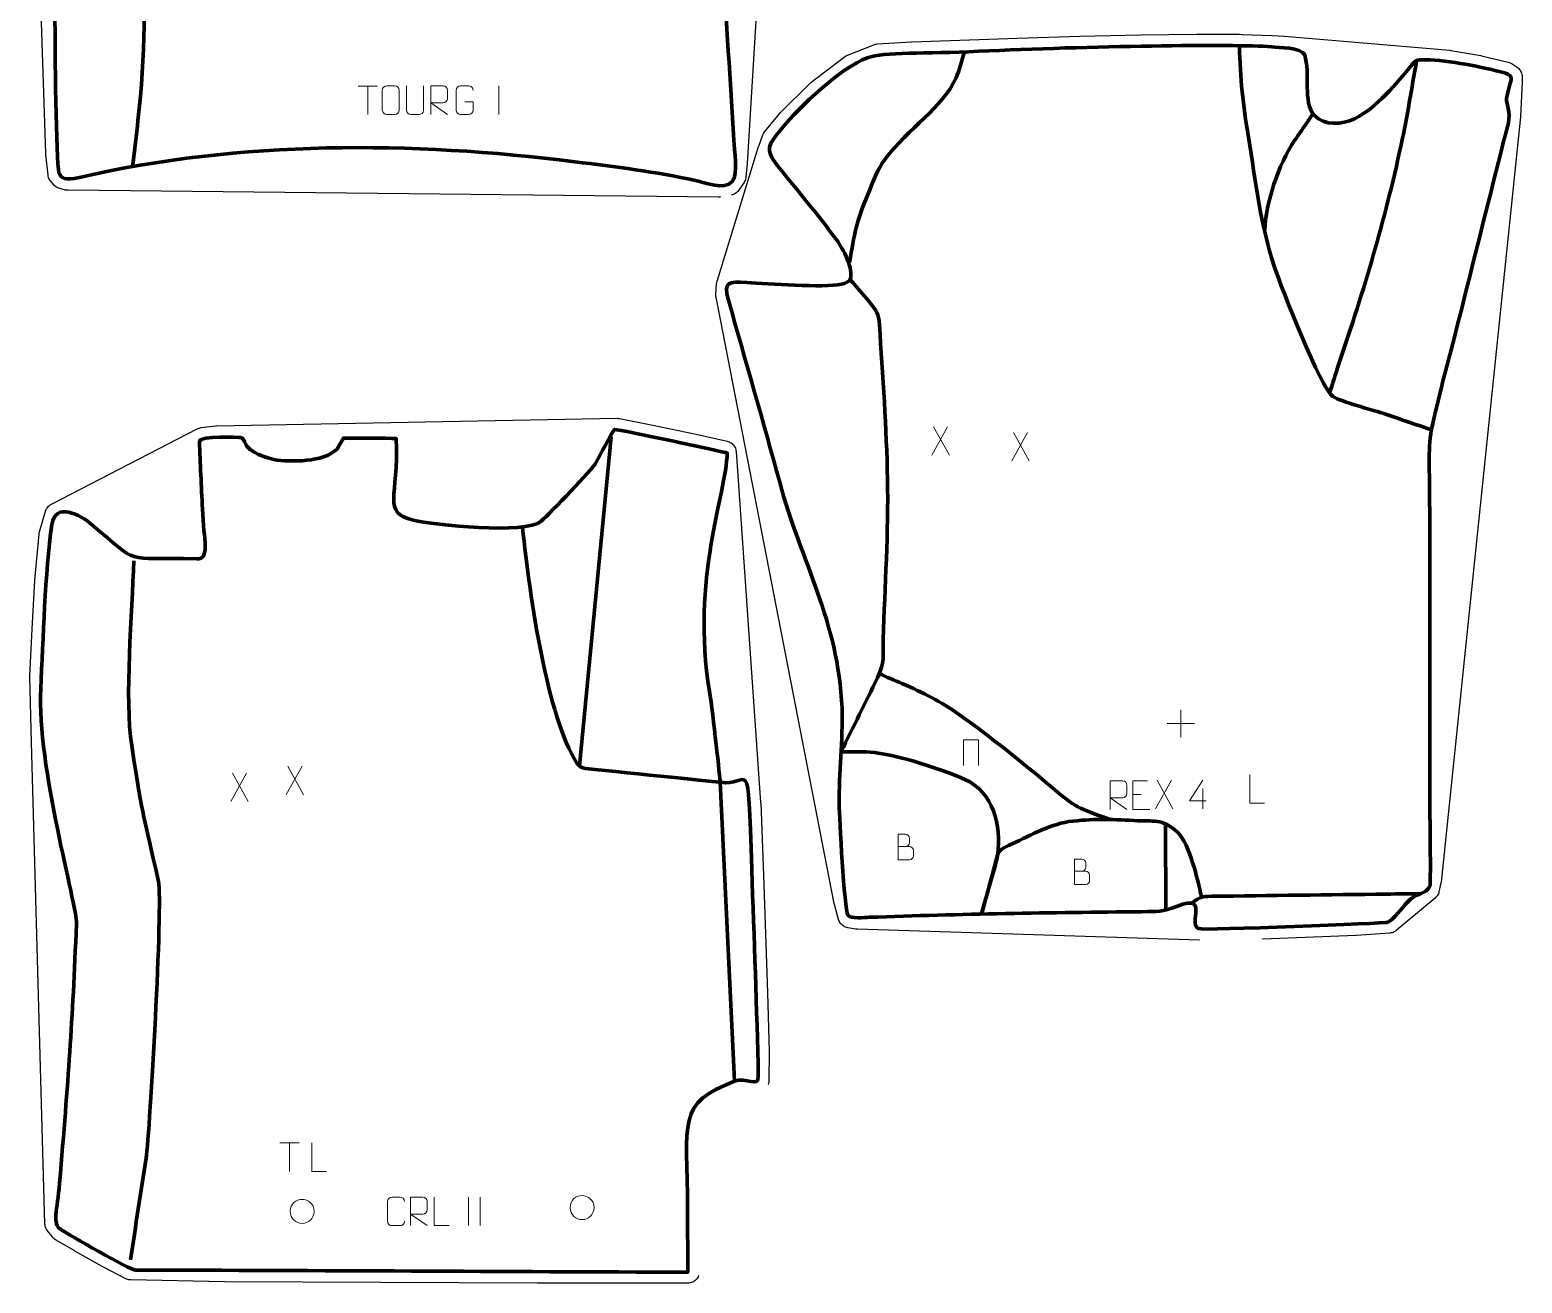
# Model space of a CAD drawing. Header units: metres. Extents: x 50 to 1361, y 50 to 1850.
# Drawn here: x 50 to 1355, y 50 to 1146 of the extents above; entities that cross this region are included whole.
import ezdxf

# ---------------------------------------------------------------- set-up
doc = ezdxf.new("R2010")
doc.units = ezdxf.units.M

msp = doc.modelspace()

# ---------------------------------------------------------------- linework, layer by layer
at = {"layer": 'BOUNDARY_1_1'}
msp.add_lwpolyline([(634.9, 56.6), (634.5, 55.6), (634, 54.7), (633.4, 53.9), (632.8, 53.1), (632, 52.4), (631.2, 51.8), (630.4, 51.3), (629.5, 50.8), (628.5, 50.5), (627.5, 50.2), (626.5, 50.1), (625.5, 50), (493.7, 50), (493.7, 50), (220.3, 51.2), (220.2, 51.2), (138.3, 52.8), (137.4, 52.9), (136.5, 53), (135.6, 53.2), (134.7, 53.5), (133.9, 53.9), (114.3, 64), (113.9, 64.2), (89.4, 78.1), (89.3, 78.2), (72.5, 88), (71.7, 88.5), (71, 89), (70.3, 89.7), (69.7, 90.4), (65.4, 95.8), (64.9, 96.5), (64.4, 97.3), (64, 98.1), (63.7, 99), (63.4, 99.9), (63.3, 100.8), (63.2, 101.7), (51.5, 523.3), (50, 580.4), (50, 581.1), (51.9, 621.9), (51.9, 622), (54.3, 664.6), (54.4, 665), (58.1, 705.2), (58.2, 706.2), (58.4, 707.1), (63.8, 725.3), (64.1, 726.2), (64.6, 727.2), (65.1, 728), (65.7, 728.8), (66.4, 729.6), (67.1, 730.2), (67.9, 730.8), (68.8, 731.3), (196.5, 797.3), (197.3, 797.6), (198.1, 797.9), (199, 798.2), (199.9, 798.3), (212.4, 799.8), (213.4, 799.9), (563.6, 806.5), (564.7, 806.4), (565.8, 806.3), (593.5, 800.8), (593.6, 800.8), (632.7, 792.5), (632.8, 792.5), (659.9, 786.5), (660.9, 786.2), (661.8, 785.9), (662.7, 785.4), (663.5, 784.9), (664.3, 784.3), (665, 783.6), (665.6, 782.9), (666.2, 782), (666.7, 781.2), (667.1, 780.3), (667.4, 779.3), (667.6, 778.4), (667.7, 777.4), (689.2, 470.5), (689.3, 470.2), (691.7, 406.9), (691.7, 406.8), (695.2, 303.9), (695.2, 303.8), (696.7, 252.6), (696.7, 252.2), (696.5, 227.3), (696.5, 226.1), (696.2, 225), (695.9, 223.9)], dxfattribs=at)
at = {"layer": 'BOUNDARY_2_1'}
msp.add_lwpolyline([(1073.2, 350), (1072.7, 350), (773.8, 359.5), (772.5, 359.7), (765.4, 360.9), (764.5, 361.1), (763.6, 361.4), (762.7, 361.7), (761.9, 362.2), (761.1, 362.7), (760.4, 363.3), (759.7, 364), (759.1, 364.7), (758.6, 365.5), (758.1, 366.3), (757.7, 367.2), (757.4, 368), (753.8, 381.3), (753.6, 382), (650.2, 912.3), (650.1, 913.2), (650, 914.1), (650, 915), (650.7, 924.2), (650.8, 925.3), (651.1, 926.4), (687.4, 1044.1), (687.5, 1044.6), (691.2, 1054.4), (691.6, 1055.5), (692.2, 1056.4), (692.9, 1057.3), (705.7, 1072.9), (706.4, 1073.7), (732.3, 1099.2), (733.2, 1100.1), (762.7, 1122.7), (763.5, 1123.2), (764.3, 1123.7), (765.1, 1124), (788.3, 1133.2), (789.3, 1133.6), (790.3, 1133.8), (791.4, 1133.9), (821.1, 1135.8), (821.4, 1135.9), (913.8, 1138.9), (968.3, 1140.7), (968.4, 1140.7), (1022.1, 1141.9), (1022.2, 1142), (1070.9, 1142.5), (1071, 1142.5), (1108.1, 1142.4), (1108.2, 1142.4), (1110.5, 1142.3), (1110.7, 1142.3), (1136.4, 1141.4), (1136.7, 1141.3), (1147.1, 1140.7), (1147.3, 1140.6), (1292.2, 1128.4), (1293, 1128.3), (1319.2, 1123.7), (1319.8, 1123.6), (1343.1, 1118), (1344, 1117.8), (1344.9, 1117.4), (1345.7, 1117), (1346.5, 1116.5), (1350.9, 1113.5), (1351.6, 1112.9), (1352.3, 1112.3), (1353, 1111.6), (1353.5, 1110.8), (1354, 1110), (1354.4, 1109.2), (1354.8, 1108.3), (1355, 1107.3), (1355.2, 1106.4), (1355.2, 1105.5), (1355.3, 1101), (1355.3, 1100.4), (1353.9, 1070.7), (1353.9, 1070.1), (1284.9, 403.7), (1284.7, 402.7), (1282.5, 392.4), (1282.3, 391.5), (1282, 390.6), (1281.5, 389.7), (1281.1, 388.9), (1280.5, 388.2), (1279.9, 387.5), (1279.2, 386.8), (1245.2, 358.4), (1244.4, 357.8), (1243.5, 357.3), (1242.5, 356.8), (1241.6, 356.5), (1240.5, 356.3), (1239.5, 356.1), (1210.1, 354.1), (1209.7, 354.1), (1128.4, 350.9), (1128.2, 350.9)], dxfattribs=at)
at = {"layer": 'BOUNDARY_3_1'}
for points in [[(714.6, 1640), (677.3, 1029.3), (677.3, 1029.2), (676.4, 1017.7), (676.3, 1016.7), (676, 1015.6), (675.7, 1014.6), (675.2, 1013.7), (674.7, 1012.8), (669.9, 1005.8), (669.3, 1005), (668.6, 1004.3), (667.8, 1003.6), (667, 1003.1), (666.1, 1002.6), (665.2, 1002.2), (664.3, 1001.9), (663.3, 1001.6)], [(654, 1000.1), (653.2, 1000), (652.3, 1000), (83.4, 1005.9), (82.3, 1005.9), (81.2, 1006.1), (76.2, 1007.4), (75.1, 1007.7), (74.2, 1008.1), (73.2, 1008.6), (72.4, 1009.2), (71.6, 1009.9), (70.9, 1010.7), (68.3, 1013.8), (67.7, 1014.6), (67.2, 1015.4), (66.7, 1016.3), (66.4, 1017.2), (66.1, 1018.2), (66, 1019.2), (64.1, 1037.3), (64.1, 1038), (50, 1462.6)]]:
    msp.add_lwpolyline(points, dxfattribs=at)
at = {"layer": 'SPLINE_1_1', "color": 250, "lineweight": 9}
msp.add_open_spline([(275.8, 502.2), (275.8, 502.2), (289.5, 477.2), (289.5, 477.2)], degree=3, dxfattribs=at)
at = {"layer": 'SPLINE_1_10', "color": 250, "lineweight": 9}
msp.add_open_spline([(382.9, 100.3), (382.9, 100.3), (382.9, 125.3), (382.9, 125.3), (382.9, 125.3), (386.5, 125.3), (390.1, 125.3), (393.7, 125.3), (393.7, 125.3), (396, 125.2), (397.6, 123.7), (397.6, 121.4), (397.6, 121.4), (397.6, 119.3), (397.6, 116.3), (397.6, 114.2), (397.6, 114.2), (397.6, 112.4), (395.8, 110.4), (393.8, 110.4), (393.8, 110.4), (393.8, 110.4), (382.9, 110.4), (382.9, 110.4), (382.9, 110.4), (382.9, 110.4), (397.6, 100.3), (397.6, 100.3)], degree=3, knots=[0, 0, 0, 0, 0.125, 0.125, 0.125, 0.125, 0.25, 0.25, 0.25, 0.25, 0.375, 0.375, 0.375, 0.375, 0.5, 0.5, 0.5, 0.5, 0.625, 0.625, 0.625, 0.625, 0.75, 0.75, 0.75, 0.75, 1, 1, 1, 1], dxfattribs=at)
at = {"layer": 'SPLINE_1_11', "color": 250, "lineweight": 9}
msp.add_open_spline([(377.7, 104.1), (377.5, 101.8), (375.9, 100.3), (373.7, 100.3), (373.7, 100.3), (371.4, 100.3), (369.1, 100.3), (366.7, 100.3), (366.7, 100.3), (364.8, 100.2), (362.8, 102.1), (362.8, 104.1), (362.8, 104.1), (362.8, 109.9), (362.8, 115.7), (362.8, 121.4), (362.8, 121.4), (362.8, 123.6), (364.6, 125.3), (366.7, 125.3), (366.7, 125.3), (369.1, 125.3), (371.4, 125.3), (373.7, 125.3), (373.7, 125.3), (375.7, 125.3), (377.7, 123.8), (377.7, 121.4)], degree=3, knots=[0, 0, 0, 0, 0.125, 0.125, 0.125, 0.125, 0.25, 0.25, 0.25, 0.25, 0.375, 0.375, 0.375, 0.375, 0.5, 0.5, 0.5, 0.5, 0.625, 0.625, 0.625, 0.625, 0.75, 0.75, 0.75, 0.75, 1, 1, 1, 1], dxfattribs=at)
at = {"layer": 'SPLINE_1_12', "color": 250, "lineweight": 9}
msp.add_open_spline([(416.7, 100.3), (416.7, 100.3), (403.8, 100.3), (403.8, 100.3), (403.8, 100.3), (403.8, 100.3), (403.8, 125.3), (403.8, 125.3)], degree=3, knots=[0, 0, 0, 0, 0.333333, 0.333333, 0.333333, 0.333333, 1, 1, 1, 1], dxfattribs=at)
at = {"layer": 'SPLINE_1_13', "color": 250, "lineweight": 9}
msp.add_open_spline([(433.8, 125.3), (433.8, 125.3), (433.8, 100.3), (433.8, 100.3)], degree=3, dxfattribs=at)
at = {"layer": 'SPLINE_1_14', "color": 250, "lineweight": 9}
msp.add_open_spline([(443.8, 125.3), (443.8, 125.3), (443.8, 100.3), (443.8, 100.3)], degree=3, dxfattribs=at)
at = {"layer": 'SPLINE_1_15', "color": 22, "lineweight": 158}
msp.add_open_spline([(263.5, 770.3), (278.4, 768.2), (306.7, 767.9), (318.4, 779.3), (318.4, 779.3), (318.4, 779.3), (324.3, 789.1), (324.3, 789.1), (324.3, 789.1), (334.3, 789.1), (362.5, 789.4), (370.5, 788.7), (370.5, 788.7), (372.8, 737.2), (357.4, 724.2), (385.4, 717.4), (385.4, 717.4), (402.7, 713.2), (483.8, 704.7), (497.2, 716.5), (497.2, 716.5), (505.9, 724.2), (541.7, 761.4), (545.4, 768), (545.4, 768), (548.6, 774), (558.2, 792.4), (561.4, 796.8), (561.4, 796.8), (567.2, 796.4), (657.3, 777.2), (660, 776.1), (660, 776.1), (659, 740.3), (628.2, 665.8), (644.5, 567.5), (644.5, 567.5), (647.8, 547.5), (653.5, 490.6), (654, 488.3), (654, 488.3), (679.2, 482.3), (678, 522), (681.5, 411.9), (681.5, 411.9), (683.4, 352.5), (686, 289.6), (687.2, 230.7), (687.2, 230.7), (687.4, 220.9), (676.7, 230.5), (666.4, 226.6), (666.4, 226.6), (615.4, 207), (625, 192.6), (625.3, 113.6), (625.3, 113.6), (625.4, 95.5), (625.4, 77.5), (625.5, 59.5), (625.5, 59.5), (464.5, 60.2), (303.3, 61), (142.3, 61.5), (142.3, 61.5), (137.2, 61.5), (84.3, 92.5), (76.7, 97.1), (76.7, 97.1), (69.4, 101.5), (74, 114), (76, 137.4), (76, 137.4), (83.7, 229), (87.2, 276.9), (90.8, 364.2), (90.8, 364.2), (91.5, 380.2), (56, 502.2), (59.5, 569.9), (59.5, 569.9), (61.7, 613), (63.2, 671.2), (69.2, 713.5), (69.2, 713.5), (72.1, 734), (94.6, 721.6), (103.7, 714), (103.7, 714), (147.9, 677.1), (129, 685.4), (196, 683.5), (196, 683.5), (207.8, 683.2), (202.1, 699.2), (200.9, 727.4), (200.9, 727.4), (200.1, 746.8), (198.9, 767.2), (198.4, 786.4), (198.4, 786.4), (198.2, 791.2), (233.5, 790.1), (234.8, 789.6), (234.8, 789.6), (240.4, 787.4), (232.8, 778.5), (263.5, 770.3)], degree=3, knots=[0, 0, 0, 0, 0.035714, 0.035714, 0.035714, 0.035714, 0.071429, 0.071429, 0.071429, 0.071429, 0.107143, 0.107143, 0.107143, 0.107143, 0.142857, 0.142857, 0.142857, 0.142857, 0.178571, 0.178571, 0.178571, 0.178571, 0.214286, 0.214286, 0.214286, 0.214286, 0.25, 0.25, 0.25, 0.25, 0.285714, 0.285714, 0.285714, 0.285714, 0.321429, 0.321429, 0.321429, 0.321429, 0.357143, 0.357143, 0.357143, 0.357143, 0.392857, 0.392857, 0.392857, 0.392857, 0.428571, 0.428571, 0.428571, 0.428571, 0.464286, 0.464286, 0.464286, 0.464286, 0.5, 0.5, 0.5, 0.5, 0.535714, 0.535714, 0.535714, 0.535714, 0.571429, 0.571429, 0.571429, 0.571429, 0.607143, 0.607143, 0.607143, 0.607143, 0.642857, 0.642857, 0.642857, 0.642857, 0.678571, 0.678571, 0.678571, 0.678571, 0.714286, 0.714286, 0.714286, 0.714286, 0.75, 0.75, 0.75, 0.75, 0.785714, 0.785714, 0.785714, 0.785714, 0.821429, 0.821429, 0.821429, 0.821429, 0.857143, 0.857143, 0.857143, 0.857143, 0.892857, 0.892857, 0.892857, 0.892857, 0.928571, 0.928571, 0.928571, 0.928571, 1, 1, 1, 1], dxfattribs=at)
at = {"layer": 'SPLINE_1_16', "color": 142, "lineweight": 158}
msp.add_open_spline([(141, 681.7), (139.4, 637.7), (132.8, 560.5), (139.1, 520.2), (139.1, 520.2), (150, 449.4), (148.8, 463.7), (162.5, 401.2), (162.5, 401.2), (166.4, 382.9), (155.1, 182.2), (151.6, 159.3), (151.6, 159.3), (147.1, 129.7), (142.6, 100.1), (138, 70.5)], degree=3, knots=[0, 0, 0, 0, 0.2, 0.2, 0.2, 0.2, 0.4, 0.4, 0.4, 0.4, 0.6, 0.6, 0.6, 0.6, 1, 1, 1, 1], dxfattribs=at)
at = {"layer": 'SPLINE_1_17', "color": 142, "lineweight": 158}
msp.add_open_spline([(666.4, 226.6), (666.4, 226.6), (653.7, 488.1), (653.7, 488.1)], degree=3, dxfattribs=at)
at = {"layer": 'SPLINE_1_18', "color": 142, "lineweight": 200}
msp.add_open_spline([(481, 711.1), (487.6, 648.4), (502.4, 545.9), (528.5, 504.8), (528.5, 504.8), (530.1, 502.3), (532.9, 500.6), (535.9, 500.3), (535.9, 500.3), (578.8, 495.8), (653.7, 488.1), (653.7, 488.1)], degree=3, knots=[0, 0, 0, 0, 0.25, 0.25, 0.25, 0.25, 0.5, 0.5, 0.5, 0.5, 1, 1, 1, 1], dxfattribs=at)
at = {"layer": 'SPLINE_1_19', "color": 142, "lineweight": 200}
msp.add_open_spline([(558.4, 790.4), (558.4, 790.4), (530.7, 502.4), (530.7, 502.4)], degree=3, dxfattribs=at)
at = {"layer": 'SPLINE_1_2', "color": 250, "lineweight": 9}
msp.add_open_spline([(288.1, 502.2), (288.1, 502.2), (274.3, 477.3), (274.3, 477.3)], degree=3, dxfattribs=at)
at = {"layer": 'SPLINE_1_3', "color": 250, "lineweight": 9}
msp.add_open_spline([(227.2, 496.2), (227.2, 496.2), (241, 471.3), (241, 471.3)], degree=3, dxfattribs=at)
at = {"layer": 'SPLINE_1_4', "color": 250, "lineweight": 9}
msp.add_open_spline([(239.5, 496.2), (239.5, 496.2), (225.8, 471.3), (225.8, 471.3)], degree=3, dxfattribs=at)
at = {"layer": 'SPLINE_1_5', "color": 250, "lineweight": 9}
msp.add_open_spline([(268.7, 172.8), (268.7, 172.8), (285.6, 172.8), (285.6, 172.8)], degree=3, dxfattribs=at)
at = {"layer": 'SPLINE_1_6', "color": 250, "lineweight": 9}
msp.add_open_spline([(277.1, 147.8), (277.1, 147.8), (277.1, 172.8), (277.1, 172.8)], degree=3, dxfattribs=at)
at = {"layer": 'SPLINE_1_7', "color": 250, "lineweight": 9}
msp.add_open_spline([(309.6, 147.8), (309.6, 147.8), (296.7, 147.8), (296.7, 147.8), (296.7, 147.8), (296.7, 147.8), (296.7, 172.8), (296.7, 172.8)], degree=3, knots=[0, 0, 0, 0, 0.333333, 0.333333, 0.333333, 0.333333, 1, 1, 1, 1], dxfattribs=at)
at = {"layer": 'SPLINE_1_8', "color": 250, "lineweight": 9}
msp.add_open_spline([(522.5, 116.2), (522.6, 122.9), (527.9, 126.7), (533, 126.6), (533, 126.6), (538.2, 126.7), (543.5, 122.7), (543.5, 116), (543.5, 116), (543.2, 109.7), (538.7, 105.7), (533, 105.6), (533, 105.6), (527.9, 105.5), (522.6, 109.6), (522.5, 116.2)], degree=3, knots=[0, 0, 0, 0, 0.2, 0.2, 0.2, 0.2, 0.4, 0.4, 0.4, 0.4, 0.6, 0.6, 0.6, 0.6, 1, 1, 1, 1], dxfattribs=at)
at = {"layer": 'SPLINE_1_9', "color": 250, "lineweight": 9}
msp.add_open_spline([(277.6, 112.9), (277.7, 119.6), (283, 123.4), (288.1, 123.3), (288.1, 123.3), (293.3, 123.4), (298.6, 119.4), (298.6, 112.7), (298.6, 112.7), (298.3, 106.4), (293.8, 102.4), (288.1, 102.3), (288.1, 102.3), (283, 102.2), (277.7, 106.3), (277.6, 112.9)], degree=3, knots=[0, 0, 0, 0, 0.2, 0.2, 0.2, 0.2, 0.4, 0.4, 0.4, 0.4, 0.6, 0.6, 0.6, 0.6, 1, 1, 1, 1], dxfattribs=at)
at = {"layer": 'SPLINE_2_1', "color": 250, "lineweight": 9}
msp.add_open_spline([(910.3, 794.2), (910.3, 794.2), (924, 769.2), (924, 769.2)], degree=3, dxfattribs=at)
at = {"layer": 'SPLINE_2_10', "color": 140, "lineweight": 158}
msp.add_open_spline([(1130, 969.9), (1131.5, 996.3), (1141.7, 1027.5), (1156.3, 1049.5), (1156.3, 1049.5), (1159.6, 1054.4), (1163.1, 1059.2), (1166.4, 1064.1), (1166.4, 1064.1), (1168.4, 1067), (1170.4, 1069.9), (1172.3, 1072.9)], degree=3, knots=[0, 0, 0, 0, 0.25, 0.25, 0.25, 0.25, 0.5, 0.5, 0.5, 0.5, 1, 1, 1, 1], dxfattribs=at)
at = {"layer": 'SPLINE_2_11', "color": 140, "lineweight": 158}
msp.add_open_spline([(1266.8, 390.7), (1256.8, 390.6), (1246.8, 390.5), (1236.8, 390.3), (1236.8, 390.3), (1185.7, 389.7), (1134.7, 389), (1083.7, 388.4), (1083.7, 388.4), (1074.7, 388.3), (1073.3, 387.6), (1066.2, 382.3)], degree=3, knots=[0, 0, 0, 0, 0.25, 0.25, 0.25, 0.25, 0.5, 0.5, 0.5, 0.5, 1, 1, 1, 1], dxfattribs=at)
at = {"layer": 'SPLINE_2_12', "color": 140, "lineweight": 158}
msp.add_open_spline([(1074.7, 388.2), (1071.3, 403.3), (1064.7, 433.3), (1054.1, 444.2), (1054.1, 444.2), (1040, 457.1), (1033.4, 453.4), (1015.7, 454.6), (1015.7, 454.6), (994.9, 456), (979.4, 456.2), (958.5, 453.7), (958.5, 453.7), (940.7, 450.7), (922.7, 440.3), (906.1, 432.9), (906.1, 432.9), (895.1, 427.9), (896.8, 425.7), (893.7, 414.2), (893.7, 414.2), (890.1, 400.4), (886.2, 386.6), (882.4, 372.8), (882.4, 372.8), (886.7, 388.5), (891.8, 404.8), (895.8, 420.5), (895.8, 420.5), (900.5, 444.6), (895, 475.1), (872.2, 488.4), (872.2, 488.4), (854, 498.1), (805.5, 513.2), (785, 514.5), (785, 514.5), (776.6, 515.1), (768, 514.8), (759.6, 514.8), (759.6, 514.8), (770, 536.4), (781.1, 557.9), (791.3, 579.5), (791.3, 579.5), (798.3, 594), (796.1, 597.7), (796.5, 612.9), (796.5, 612.9), (797.8, 659.4), (801.1, 707.3), (800.2, 753.6), (800.2, 753.6), (799.4, 796.6), (796, 844.8), (793.1, 888.3), (793.1, 888.3), (792.8, 893.2), (792.1, 896.4), (791, 899), (791, 899), (788.6, 904.2), (772.3, 922.1), (767.4, 928)], degree=3, knots=[0, 0, 0, 0, 0.058824, 0.058824, 0.058824, 0.058824, 0.117647, 0.117647, 0.117647, 0.117647, 0.176471, 0.176471, 0.176471, 0.176471, 0.235294, 0.235294, 0.235294, 0.235294, 0.294118, 0.294118, 0.294118, 0.294118, 0.352941, 0.352941, 0.352941, 0.352941, 0.411765, 0.411765, 0.411765, 0.411765, 0.470588, 0.470588, 0.470588, 0.470588, 0.529412, 0.529412, 0.529412, 0.529412, 0.588235, 0.588235, 0.588235, 0.588235, 0.647059, 0.647059, 0.647059, 0.647059, 0.705882, 0.705882, 0.705882, 0.705882, 0.764706, 0.764706, 0.764706, 0.764706, 0.823529, 0.823529, 0.823529, 0.823529, 0.882353, 0.882353, 0.882353, 0.882353, 1, 1, 1, 1], dxfattribs=at)
at = {"layer": 'SPLINE_2_13', "color": 140, "lineweight": 158}
msp.add_open_spline([(767, 942.8), (771.3, 967.9), (772.7, 978.3), (782.9, 1002.3), (782.9, 1002.3), (787.6, 1013.2), (791.3, 1024.2), (797.8, 1032.9), (797.8, 1032.9), (818.7, 1060.5), (848.1, 1077.7), (860.2, 1104.4), (860.2, 1104.4), (863, 1110.4), (865.3, 1120.1), (867.4, 1127)], degree=3, knots=[0, 0, 0, 0, 0.2, 0.2, 0.2, 0.2, 0.4, 0.4, 0.4, 0.4, 0.6, 0.6, 0.6, 0.6, 1, 1, 1, 1], dxfattribs=at)
at = {"layer": 'SPLINE_2_14', "color": 140, "lineweight": 158}
msp.add_open_spline([(994.3, 455.9), (966, 465.8), (966, 465.2), (942.7, 484.8), (942.7, 484.8), (917, 506.3), (890.5, 527.6), (863.3, 547.1), (863.3, 547.1), (846.6, 558.9), (831.5, 566.5), (812.8, 574.5), (812.8, 574.5), (806.1, 577.3), (799.5, 580.2), (792.9, 583.1)], degree=3, knots=[0, 0, 0, 0, 0.2, 0.2, 0.2, 0.2, 0.4, 0.4, 0.4, 0.4, 0.6, 0.6, 0.6, 0.6, 1, 1, 1, 1], dxfattribs=at)
at = {"layer": 'SPLINE_2_15', "color": 140, "lineweight": 158}
msp.add_open_spline([(1043.4, 451.7), (1043.4, 451.7), (1043.5, 376.3), (1043.5, 376.3)], degree=3, dxfattribs=at)
at = {"layer": 'SPLINE_2_16', "color": 250, "lineweight": 9}
msp.add_open_spline([(866.6, 502.7), (866.6, 502.7), (866.6, 525.1), (866.6, 525.1), (866.6, 525.1), (866.6, 525.1), (879.7, 525.1), (879.7, 525.1), (879.7, 525.1), (879.7, 525.1), (879.7, 502.7), (879.7, 502.7)], degree=3, knots=[0, 0, 0, 0, 0.25, 0.25, 0.25, 0.25, 0.5, 0.5, 0.5, 0.5, 1, 1, 1, 1], dxfattribs=at)
at = {"layer": 'SPLINE_2_17', "color": 250, "lineweight": 9}
msp.add_open_spline([(809.5, 431.9), (812.8, 431.9), (816, 431.9), (819.3, 431.9), (819.3, 431.9), (821.1, 431.9), (822.8, 430.3), (822.8, 428.5), (822.8, 428.5), (822.8, 427.5), (822.8, 424.7), (822.8, 423.7), (822.8, 423.7), (822.8, 422.1), (821.4, 420.3), (819.4, 420.3), (819.4, 420.3), (816.1, 420.3), (812.8, 420.3), (809.6, 420.3), (809.6, 420.3), (809.6, 427.7), (809.6, 435.2), (809.6, 442.6), (809.6, 442.6), (811.7, 442.6), (813.8, 442.6), (816, 442.6), (816, 442.6), (817.5, 442.6), (819.3, 440.9), (819.4, 439.2), (819.4, 439.2), (819.4, 437.3), (819.4, 437.2), (819.4, 435.3), (819.4, 435.3), (819.4, 433.5), (817.7, 431.9), (815.9, 431.9)], degree=3, knots=[0, 0, 0, 0, 0.090909, 0.090909, 0.090909, 0.090909, 0.181818, 0.181818, 0.181818, 0.181818, 0.272727, 0.272727, 0.272727, 0.272727, 0.363636, 0.363636, 0.363636, 0.363636, 0.454545, 0.454545, 0.454545, 0.454545, 0.545455, 0.545455, 0.545455, 0.545455, 0.636364, 0.636364, 0.636364, 0.636364, 0.727273, 0.727273, 0.727273, 0.727273, 0.818182, 0.818182, 0.818182, 0.818182, 1, 1, 1, 1], dxfattribs=at)
at = {"layer": 'SPLINE_2_18', "color": 250, "lineweight": 9}
msp.add_open_spline([(963.8, 410.3), (967, 410.3), (970.3, 410.3), (973.5, 410.3), (973.5, 410.3), (975.3, 410.3), (977, 408.7), (977, 406.9), (977, 406.9), (977, 405.9), (977, 403.1), (977, 402.1), (977, 402.1), (977.1, 400.5), (975.7, 398.7), (973.6, 398.7), (973.6, 398.7), (970.3, 398.7), (967.1, 398.7), (963.8, 398.7), (963.8, 398.7), (963.8, 406.1), (963.8, 413.6), (963.8, 421), (963.8, 421), (965.9, 421), (968.1, 421), (970.2, 421), (970.2, 421), (971.7, 421), (973.6, 419.3), (973.6, 417.6), (973.6, 417.6), (973.6, 415.7), (973.6, 415.6), (973.6, 413.7), (973.6, 413.7), (973.6, 411.9), (971.9, 410.3), (970.1, 410.3)], degree=3, knots=[0, 0, 0, 0, 0.090909, 0.090909, 0.090909, 0.090909, 0.181818, 0.181818, 0.181818, 0.181818, 0.272727, 0.272727, 0.272727, 0.272727, 0.363636, 0.363636, 0.363636, 0.363636, 0.454545, 0.454545, 0.454545, 0.454545, 0.545455, 0.545455, 0.545455, 0.545455, 0.636364, 0.636364, 0.636364, 0.636364, 0.727273, 0.727273, 0.727273, 0.727273, 0.818182, 0.818182, 0.818182, 0.818182, 1, 1, 1, 1], dxfattribs=at)
at = {"layer": 'SPLINE_2_19', "color": 250, "lineweight": 9}
msp.add_open_spline([(995, 464.3), (995, 464.3), (995, 489.3), (995, 489.3), (995, 489.3), (998.6, 489.3), (1002.2, 489.3), (1005.8, 489.3), (1005.8, 489.3), (1008.1, 489.2), (1009.6, 487.7), (1009.6, 485.4), (1009.6, 485.4), (1009.6, 483.3), (1009.6, 480.3), (1009.6, 478.2), (1009.6, 478.2), (1009.6, 476.4), (1007.8, 474.4), (1005.8, 474.4), (1005.8, 474.4), (1005.8, 474.4), (995, 474.4), (995, 474.4), (995, 474.4), (995, 474.4), (1009.6, 464.3), (1009.6, 464.3)], degree=3, knots=[0, 0, 0, 0, 0.125, 0.125, 0.125, 0.125, 0.25, 0.25, 0.25, 0.25, 0.375, 0.375, 0.375, 0.375, 0.5, 0.5, 0.5, 0.5, 0.625, 0.625, 0.625, 0.625, 0.75, 0.75, 0.75, 0.75, 1, 1, 1, 1], dxfattribs=at)
at = {"layer": 'SPLINE_2_2', "color": 250, "lineweight": 9}
msp.add_open_spline([(922.6, 794.2), (922.6, 794.2), (908.8, 769.3), (908.8, 769.3)], degree=3, dxfattribs=at)
at = {"layer": 'SPLINE_2_20', "color": 250, "lineweight": 9}
msp.add_open_spline([(1027.7, 489.3), (1027.7, 489.3), (1014.9, 489.3), (1014.9, 489.3), (1014.9, 489.3), (1014.9, 489.3), (1014.9, 464.3), (1014.9, 464.3), (1014.9, 464.3), (1014.9, 464.3), (1029.7, 464.3), (1029.7, 464.3)], degree=3, knots=[0, 0, 0, 0, 0.25, 0.25, 0.25, 0.25, 0.5, 0.5, 0.5, 0.5, 1, 1, 1, 1], dxfattribs=at)
at = {"layer": 'SPLINE_2_21', "color": 250, "lineweight": 9}
msp.add_open_spline([(1014.9, 477.4), (1014.9, 477.4), (1022, 477.4), (1022, 477.4)], degree=3, dxfattribs=at)
at = {"layer": 'SPLINE_2_22', "color": 250, "lineweight": 9}
msp.add_open_spline([(1036.2, 489.9), (1036.2, 489.9), (1049.9, 465), (1049.9, 465)], degree=3, dxfattribs=at)
at = {"layer": 'SPLINE_2_23', "color": 250, "lineweight": 9}
msp.add_open_spline([(1048.5, 489.9), (1048.5, 489.9), (1034.7, 465), (1034.7, 465)], degree=3, dxfattribs=at)
at = {"layer": 'SPLINE_2_24', "color": 250, "lineweight": 9}
msp.add_open_spline([(1076.1, 482.7), (1076.1, 482.7), (1076.1, 465), (1076.1, 465)], degree=3, dxfattribs=at)
at = {"layer": 'SPLINE_2_25', "color": 250, "lineweight": 9}
msp.add_open_spline([(1079, 471.9), (1079, 471.9), (1064.2, 471.9), (1064.2, 471.9), (1064.2, 471.9), (1064.2, 471.9), (1076.1, 490), (1076.1, 490)], degree=3, knots=[0, 0, 0, 0, 0.333333, 0.333333, 0.333333, 0.333333, 1, 1, 1, 1], dxfattribs=at)
at = {"layer": 'SPLINE_2_26', "color": 242, "lineweight": 158}
msp.add_open_spline([(1136, 1131.4), (1142.7, 1130.8), (1161.5, 1130.8), (1165.1, 1124.5), (1165.1, 1124.5), (1170.2, 1108), (1163.3, 1082.8), (1173.4, 1071.5), (1173.4, 1071.5), (1182.7, 1062.2), (1197.6, 1063.1), (1208.7, 1068.5), (1208.7, 1068.5), (1228.9, 1078.7), (1244.9, 1098.9), (1259.2, 1116), (1259.2, 1116), (1263.2, 1120.7), (1264.7, 1120), (1270.9, 1120), (1270.9, 1120), (1291.1, 1119.9), (1320.7, 1113.7), (1340.6, 1108.4), (1340.6, 1108.4), (1347.8, 1106.1), (1345.8, 1102.5), (1343.9, 1096), (1343.9, 1096), (1340.3, 1083.3), (1341.8, 1085.6), (1343.7, 1074.1), (1343.7, 1074.1), (1344.9, 1067), (1340.9, 1056.1), (1339.1, 1048.8), (1339.1, 1048.8), (1327.1, 1000.8), (1315, 952.8), (1303, 904.8), (1303, 904.8), (1294.3, 869.9), (1284.4, 834.3), (1276.5, 799.3), (1276.5, 799.3), (1272.8, 782.5), (1274.3, 760.3), (1274.4, 742.8), (1274.4, 742.8), (1274.5, 647.3), (1274.6, 551.8), (1274.7, 456.3), (1274.7, 456.3), (1274.7, 448.1), (1275.5, 401.1), (1274.6, 397.3), (1274.6, 397.3), (1270.9, 389.4), (1262.8, 391.9), (1254.7, 383), (1254.7, 383), (1251.1, 379.1), (1241.9, 367), (1237.5, 365.5), (1237.5, 365.5), (1236.2, 365), (1076.4, 358.2), (1072.3, 360.1), (1072.3, 360.1), (1062.7, 364.6), (1081.9, 390.7), (1053.8, 379.8), (1053.8, 379.8), (1039.5, 374.3), (1037.4, 375.1), (1022.5, 374.9), (1022.5, 374.9), (943.4, 374.2), (863.4, 372.9), (784.4, 370), (784.4, 370), (780, 369.8), (768, 368.3), (765.5, 372), (765.5, 372), (762.4, 376.5), (758.1, 459.1), (757.8, 468.3), (757.8, 468.3), (757.9, 496.5), (761, 525), (760.5, 552.8), (760.5, 552.8), (756.8, 630.6), (725.2, 679.1), (705.9, 750.6), (705.9, 750.6), (691.4, 803.8), (676.1, 856.7), (661.1, 909.7), (661.1, 909.7), (656.4, 926.5), (661, 925.9), (677.2, 925.2), (677.2, 925.2), (695.8, 924.4), (743.8, 920.3), (760, 923.8), (760, 923.8), (763.7, 924.6), (766.5, 925.9), (767.4, 928), (767.4, 928), (771.3, 936.4), (760.9, 955.2), (755.9, 962.2), (755.9, 962.2), (739.2, 984.7), (721.6, 1005.6), (704.1, 1027.3), (704.1, 1027.3), (692.5, 1042), (695.9, 1045.7), (707.4, 1059.6), (707.4, 1059.6), (723.5, 1079), (759.1, 1113.1), (782.6, 1121.8), (782.6, 1121.8), (797.3, 1127.2), (832.9, 1125.2), (880, 1127.5), (880, 1127.5), (974.6, 1132), (1103.1, 1134), (1136, 1131.4)], degree=3, knots=[0, 0, 0, 0, 0.028571, 0.028571, 0.028571, 0.028571, 0.057143, 0.057143, 0.057143, 0.057143, 0.085714, 0.085714, 0.085714, 0.085714, 0.114286, 0.114286, 0.114286, 0.114286, 0.142857, 0.142857, 0.142857, 0.142857, 0.171429, 0.171429, 0.171429, 0.171429, 0.2, 0.2, 0.2, 0.2, 0.228571, 0.228571, 0.228571, 0.228571, 0.257143, 0.257143, 0.257143, 0.257143, 0.285714, 0.285714, 0.285714, 0.285714, 0.314286, 0.314286, 0.314286, 0.314286, 0.342857, 0.342857, 0.342857, 0.342857, 0.371429, 0.371429, 0.371429, 0.371429, 0.4, 0.4, 0.4, 0.4, 0.428571, 0.428571, 0.428571, 0.428571, 0.457143, 0.457143, 0.457143, 0.457143, 0.485714, 0.485714, 0.485714, 0.485714, 0.514286, 0.514286, 0.514286, 0.514286, 0.542857, 0.542857, 0.542857, 0.542857, 0.571429, 0.571429, 0.571429, 0.571429, 0.6, 0.6, 0.6, 0.6, 0.628571, 0.628571, 0.628571, 0.628571, 0.657143, 0.657143, 0.657143, 0.657143, 0.685714, 0.685714, 0.685714, 0.685714, 0.714286, 0.714286, 0.714286, 0.714286, 0.742857, 0.742857, 0.742857, 0.742857, 0.771429, 0.771429, 0.771429, 0.771429, 0.8, 0.8, 0.8, 0.8, 0.828571, 0.828571, 0.828571, 0.828571, 0.857143, 0.857143, 0.857143, 0.857143, 0.885714, 0.885714, 0.885714, 0.885714, 0.914286, 0.914286, 0.914286, 0.914286, 0.942857, 0.942857, 0.942857, 0.942857, 1, 1, 1, 1], dxfattribs=at)
at = {"layer": 'SPLINE_2_3', "color": 250, "lineweight": 9}
msp.add_open_spline([(1056.8, 551.5), (1056.8, 551.5), (1056.8, 527.5), (1056.8, 527.5)], degree=3, dxfattribs=at)
at = {"layer": 'SPLINE_2_4', "color": 250, "lineweight": 9}
msp.add_open_spline([(1044.8, 539.5), (1044.8, 539.5), (1068.8, 539.5), (1068.8, 539.5)], degree=3, dxfattribs=at)
at = {"layer": 'SPLINE_2_5', "color": 250, "lineweight": 9}
msp.add_open_spline([(1129.9, 469.9), (1129.9, 469.9), (1117, 469.9), (1117, 469.9), (1117, 469.9), (1117, 469.9), (1117, 494.9), (1117, 494.9)], degree=3, knots=[0, 0, 0, 0, 0.333333, 0.333333, 0.333333, 0.333333, 1, 1, 1, 1], dxfattribs=at)
at = {"layer": 'SPLINE_2_6', "color": 250, "lineweight": 9}
msp.add_open_spline([(840.5, 799.1), (840.5, 799.1), (854.3, 774.2), (854.3, 774.2)], degree=3, dxfattribs=at)
at = {"layer": 'SPLINE_2_7', "color": 250, "lineweight": 9}
msp.add_open_spline([(852.8, 799.1), (852.8, 799.1), (839.1, 774.2), (839.1, 774.2)], degree=3, dxfattribs=at)
at = {"layer": 'SPLINE_2_8', "color": 140, "lineweight": 158}
msp.add_open_spline([(1108, 1132.4), (1108.7, 1103.3), (1111, 1081.1), (1115.9, 1052.5), (1115.9, 1052.5), (1122.4, 1013.1), (1126.1, 977), (1138.7, 938.7), (1138.7, 938.7), (1144.3, 921.8), (1179.6, 831.4), (1189.8, 825.4), (1189.8, 825.4), (1197.5, 820.9), (1223.1, 814.1), (1233.1, 811), (1233.1, 811), (1234, 810.7), (1235, 810.4), (1236, 810), (1236, 810), (1236, 810), (1237.4, 809.6), (1237.4, 809.6), (1237.4, 809.6), (1244.5, 807.1), (1251.7, 804.7), (1258.8, 802.2), (1258.8, 802.2), (1263.1, 800.8), (1267.4, 799.3), (1271.7, 797.9), (1271.7, 797.9), (1271.7, 797.9), (1276, 796.4), (1276, 796.4)], degree=3, knots=[0, 0, 0, 0, 0.1, 0.1, 0.1, 0.1, 0.2, 0.2, 0.2, 0.2, 0.3, 0.3, 0.3, 0.3, 0.4, 0.4, 0.4, 0.4, 0.5, 0.5, 0.5, 0.5, 0.6, 0.6, 0.6, 0.6, 0.7, 0.7, 0.7, 0.7, 0.8, 0.8, 0.8, 0.8, 1, 1, 1, 1], dxfattribs=at)
at = {"layer": 'SPLINE_2_9', "color": 140, "lineweight": 158}
msp.add_open_spline([(1186.6, 828.1), (1189.6, 837), (1192, 845), (1195, 854), (1195, 854), (1217.4, 920.7), (1234.7, 977.3), (1249.5, 1045.8), (1249.5, 1045.8), (1254.8, 1070.2), (1258.7, 1094.9), (1263, 1119.5)], degree=3, knots=[0, 0, 0, 0, 0.25, 0.25, 0.25, 0.25, 0.5, 0.5, 0.5, 0.5, 1, 1, 1, 1], dxfattribs=at)
at = {"layer": 'SPLINE_3_1', "color": 142, "lineweight": 158}
msp.add_open_spline([(100.4, 1644.7), (115.8, 1589.6), (127.4, 1539.8), (135.2, 1482.7), (135.2, 1482.7), (135.2, 1482.7), (140, 1396.2), (140, 1396.2), (140, 1396.2), (146.1, 1283.6), (157.4, 1179.3), (144.6, 1067), (144.6, 1067), (143.1, 1054.1), (141.7, 1041.1), (140.2, 1028.2), (140.2, 1028.2), (140.2, 1028.2), (140, 1026.7), (140, 1026.7)], degree=3, knots=[0, 0, 0, 0, 0.166667, 0.166667, 0.166667, 0.166667, 0.333333, 0.333333, 0.333333, 0.333333, 0.5, 0.5, 0.5, 0.5, 0.666667, 0.666667, 0.666667, 0.666667, 1, 1, 1, 1], dxfattribs=at)
at = {"layer": 'SPLINE_3_12', "color": 250, "lineweight": 9}
msp.add_open_spline([(400.6, 1072.2), (400.6, 1072.2), (400.6, 1097.2), (400.6, 1097.2), (400.6, 1097.2), (404.2, 1097.2), (407.8, 1097.2), (411.4, 1097.2), (411.4, 1097.2), (413.7, 1097.1), (415.3, 1095.6), (415.3, 1093.3), (415.3, 1093.3), (415.3, 1091.2), (415.3, 1088.2), (415.3, 1086.1), (415.3, 1086.1), (415.3, 1084.3), (413.4, 1082.3), (411.4, 1082.3), (411.4, 1082.3), (411.4, 1082.3), (400.6, 1082.3), (400.6, 1082.3), (400.6, 1082.3), (400.6, 1082.3), (415.2, 1072.2), (415.2, 1072.2)], degree=3, knots=[0, 0, 0, 0, 0.125, 0.125, 0.125, 0.125, 0.25, 0.25, 0.25, 0.25, 0.375, 0.375, 0.375, 0.375, 0.5, 0.5, 0.5, 0.5, 0.625, 0.625, 0.625, 0.625, 0.75, 0.75, 0.75, 0.75, 1, 1, 1, 1], dxfattribs=at)
at = {"layer": 'SPLINE_3_13', "color": 250, "lineweight": 9}
msp.add_open_spline([(337.2, 1097.1), (337.2, 1097.1), (354.2, 1097.1), (354.2, 1097.1)], degree=3, dxfattribs=at)
at = {"layer": 'SPLINE_3_14', "color": 250, "lineweight": 9}
msp.add_open_spline([(345.7, 1072.2), (345.7, 1072.2), (345.7, 1097.2), (345.7, 1097.2)], degree=3, dxfattribs=at)
at = {"layer": 'SPLINE_3_15', "color": 250, "lineweight": 9}
msp.add_open_spline([(430.6, 1083.2), (430.6, 1083.2), (437.7, 1083.2), (437.7, 1083.2), (437.7, 1083.2), (437.7, 1083.2), (437.7, 1076), (437.7, 1076), (437.7, 1076), (437.6, 1073.7), (435.9, 1072.2), (433.8, 1072.2), (433.8, 1072.2), (431.4, 1072.2), (429.1, 1072.2), (426.8, 1072.2), (426.8, 1072.2), (424.8, 1072.1), (422.9, 1074), (422.9, 1076), (422.9, 1076), (422.9, 1081.8), (422.9, 1087.5), (422.9, 1093.3), (422.9, 1093.3), (422.9, 1095.5), (424.6, 1097.2), (426.8, 1097.2), (426.8, 1097.2), (429.1, 1097.2), (431.4, 1097.2), (433.8, 1097.2), (433.8, 1097.2), (435.7, 1097.2), (437.7, 1095.7), (437.7, 1093.3)], degree=3, knots=[0, 0, 0, 0, 0.1, 0.1, 0.1, 0.1, 0.2, 0.2, 0.2, 0.2, 0.3, 0.3, 0.3, 0.3, 0.4, 0.4, 0.4, 0.4, 0.5, 0.5, 0.5, 0.5, 0.6, 0.6, 0.6, 0.6, 0.7, 0.7, 0.7, 0.7, 0.8, 0.8, 0.8, 0.8, 1, 1, 1, 1], dxfattribs=at)
at = {"layer": 'SPLINE_3_16', "color": 250, "lineweight": 9}
msp.add_open_spline([(362.2, 1097.2), (364.5, 1097.2), (366.8, 1097.2), (369.1, 1097.2), (369.1, 1097.2), (371.1, 1097.2), (373.1, 1095.7), (373.1, 1093.3), (373.1, 1093.3), (373.1, 1087.5), (373.1, 1081.8), (373.1, 1076), (373.1, 1076), (373, 1073.7), (371.3, 1072.2), (369.1, 1072.2), (369.1, 1072.2), (366.8, 1072.2), (364.5, 1072.2), (362.1, 1072.2), (362.1, 1072.2), (360.2, 1072.1), (358.3, 1074), (358.3, 1076), (358.3, 1076), (358.3, 1081.8), (358.3, 1087.5), (358.3, 1093.3), (358.3, 1093.3), (358.3, 1095.5), (360, 1097.2), (362.2, 1097.2)], degree=3, knots=[0, 0, 0, 0, 0.111111, 0.111111, 0.111111, 0.111111, 0.222222, 0.222222, 0.222222, 0.222222, 0.333333, 0.333333, 0.333333, 0.333333, 0.444444, 0.444444, 0.444444, 0.444444, 0.555556, 0.555556, 0.555556, 0.555556, 0.666667, 0.666667, 0.666667, 0.666667, 0.777778, 0.777778, 0.777778, 0.777778, 1, 1, 1, 1], dxfattribs=at)
at = {"layer": 'SPLINE_3_17', "color": 250, "lineweight": 9}
msp.add_open_spline([(394.2, 1097.2), (394.2, 1091.6), (394.3, 1081.4), (394.3, 1075.9), (394.3, 1075.9), (394.1, 1073.6), (392.5, 1072.2), (390.3, 1072.2), (390.3, 1072.2), (388, 1072.2), (385.7, 1072.2), (383.3, 1072.2), (383.3, 1072.2), (381.4, 1072.1), (379.4, 1073.9), (379.4, 1075.9), (379.4, 1075.9), (379.4, 1081.4), (379.5, 1091.6), (379.5, 1097.2)], degree=3, knots=[0, 0, 0, 0, 0.166667, 0.166667, 0.166667, 0.166667, 0.333333, 0.333333, 0.333333, 0.333333, 0.5, 0.5, 0.5, 0.5, 0.666667, 0.666667, 0.666667, 0.666667, 1, 1, 1, 1], dxfattribs=at)
at = {"layer": 'SPLINE_3_18', "color": 250, "lineweight": 9}
msp.add_open_spline([(460.3, 1097.2), (460.3, 1097.2), (460.3, 1072.2), (460.3, 1072.2)], degree=3, dxfattribs=at)
at = {"layer": 'SPLINE_3_19', "color": 242, "lineweight": 158}
msp.add_open_spline([(82.5, 1573.9), (88.3, 1596.9), (93.4, 1620.7), (100, 1643.4), (100, 1643.4), (107, 1667.6), (121.7, 1666.9), (143, 1671), (143, 1671), (215.8, 1685.7), (302.4, 1708.8), (376.2, 1711.4), (376.2, 1711.4), (391.3, 1711.9), (408.7, 1714.3), (422, 1705.5), (422, 1705.5), (432.3, 1698.2), (461.5, 1674.9), (466.3, 1664.4), (466.3, 1664.4), (474.1, 1643), (480.7, 1609), (478.2, 1586.4), (478.2, 1586.4), (477.4, 1578.9), (477.6, 1570.1), (488, 1574.6), (488, 1574.6), (502.9, 1582.4), (556.5, 1633.4), (574.4, 1649.7), (574.4, 1649.7), (590.7, 1665.7), (587.3, 1669.7), (592.6, 1689.3), (592.6, 1689.3), (597.7, 1706), (604.4, 1699.8), (617, 1694.2), (617, 1694.2), (630.2, 1688.3), (697.3, 1662), (703.1, 1653.2), (703.1, 1653.2), (708.6, 1644.9), (701.6, 1631.4), (698.9, 1622.5), (698.9, 1622.5), (680.4, 1560.2), (662.7, 1492.5), (647.2, 1429.4), (647.2, 1429.4), (641.7, 1406.4), (645.2, 1384.3), (646.5, 1361.1), (646.5, 1361.1), (652.4, 1257.3), (659.6, 1153.6), (665.7, 1049.8), (665.7, 1049.8), (666.3, 1041.5), (669.7, 1020), (664.3, 1013.6), (664.3, 1013.6), (657.4, 1005.7), (641, 1012.7), (632.1, 1014.6), (632.1, 1014.6), (597.4, 1022), (562, 1026.5), (526.8, 1030.9), (526.8, 1030.9), (383.9, 1048.7), (234.4, 1049.7), (93.3, 1017.2), (93.3, 1017.2), (80.9, 1014.3), (77, 1016.4), (75.5, 1021.3), (75.5, 1021.3), (72.9, 1030.1), (72, 1136.3), (72, 1151.4), (72, 1151.4), (72.3, 1253.9), (75.9, 1350), (60.1, 1451.5), (60.1, 1451.5), (57.1, 1471.4), (65.2, 1468.3), (82.3, 1470.3), (82.3, 1470.3), (89.6, 1471.1), (118.9, 1473.7), (123.1, 1477.4), (123.1, 1477.4), (127.9, 1481.6), (122, 1487.1), (117.7, 1489), (117.7, 1489), (109.7, 1491.8), (72.9, 1501.3), (69.5, 1505.6), (69.5, 1505.6), (64.7, 1511.7), (72.8, 1534), (74.8, 1541.8), (74.8, 1541.8), (77.4, 1552.5), (79.9, 1563.2), (82.5, 1573.9)], degree=3, knots=[0, 0, 0, 0, 0.034483, 0.034483, 0.034483, 0.034483, 0.068966, 0.068966, 0.068966, 0.068966, 0.103448, 0.103448, 0.103448, 0.103448, 0.137931, 0.137931, 0.137931, 0.137931, 0.172414, 0.172414, 0.172414, 0.172414, 0.206897, 0.206897, 0.206897, 0.206897, 0.241379, 0.241379, 0.241379, 0.241379, 0.275862, 0.275862, 0.275862, 0.275862, 0.310345, 0.310345, 0.310345, 0.310345, 0.344828, 0.344828, 0.344828, 0.344828, 0.37931, 0.37931, 0.37931, 0.37931, 0.413793, 0.413793, 0.413793, 0.413793, 0.448276, 0.448276, 0.448276, 0.448276, 0.482759, 0.482759, 0.482759, 0.482759, 0.517241, 0.517241, 0.517241, 0.517241, 0.551724, 0.551724, 0.551724, 0.551724, 0.586207, 0.586207, 0.586207, 0.586207, 0.62069, 0.62069, 0.62069, 0.62069, 0.655172, 0.655172, 0.655172, 0.655172, 0.689655, 0.689655, 0.689655, 0.689655, 0.724138, 0.724138, 0.724138, 0.724138, 0.758621, 0.758621, 0.758621, 0.758621, 0.793103, 0.793103, 0.793103, 0.793103, 0.827586, 0.827586, 0.827586, 0.827586, 0.862069, 0.862069, 0.862069, 0.862069, 0.896552, 0.896552, 0.896552, 0.896552, 0.931034, 0.931034, 0.931034, 0.931034, 1, 1, 1, 1], dxfattribs=at)

doc.saveas('drawing.dxf')
